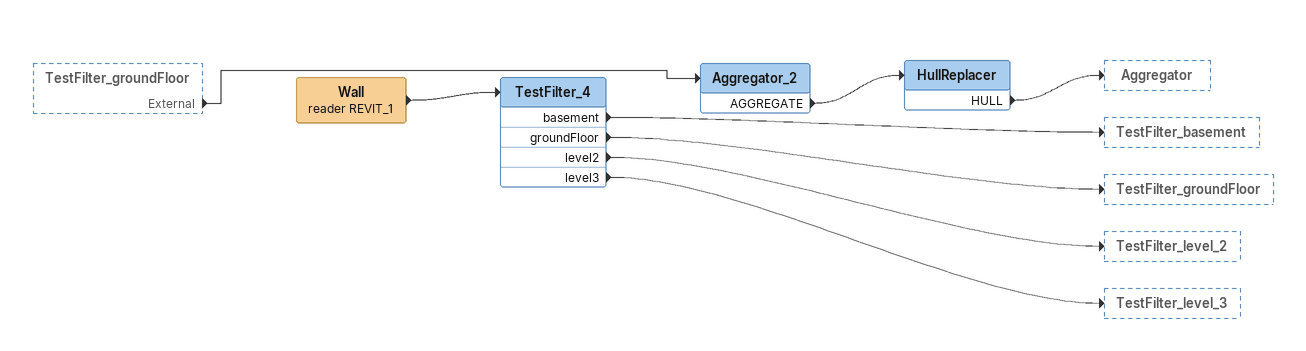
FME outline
TestFilter_groundFloor [outside]
    External -> Aggregator_2
Wall (reader REVIT_1)
    -> TestFilter_4
TestFilter_4
    basement -> TestFilter_basement
    groundFloor -> TestFilter_groundFloor
    level2 -> TestFilter_level_2
    level3 -> TestFilter_level_3
Aggregator_2
    AGGREGATE -> HullReplacer
HullReplacer
    HULL -> Aggregator
